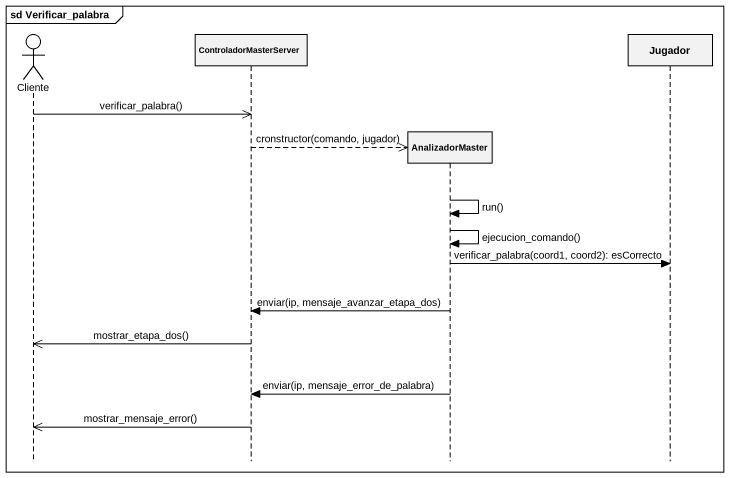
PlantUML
@startuml
mainframe sd Verificar_palabra
hide footbox
actor Cliente
participant ControladorMasterServer
participant AnalizadorMaster
participant Jugador

Cliente ->> ControladorMasterServer : verificar_palabra()
ControladorMasterServer -->> AnalizadorMaster ** : cronstructor(comando, jugador)
AnalizadorMaster -> AnalizadorMaster : run()
AnalizadorMaster -> AnalizadorMaster : ejecucion_comando()
AnalizadorMaster -> Jugador : verificar_palabra(coord1, coord2): esCorrecto
AnalizadorMaster -> ControladorMasterServer : enviar(ip, mensaje_avanzar_etapa_dos)
ControladorMasterServer ->> Cliente : mostrar_etapa_dos()
AnalizadorMaster -> ControladorMasterServer : enviar(ip, mensaje_error_de_palabra)
ControladorMasterServer ->> Cliente : mostrar_mensaje_error()
@enduml
